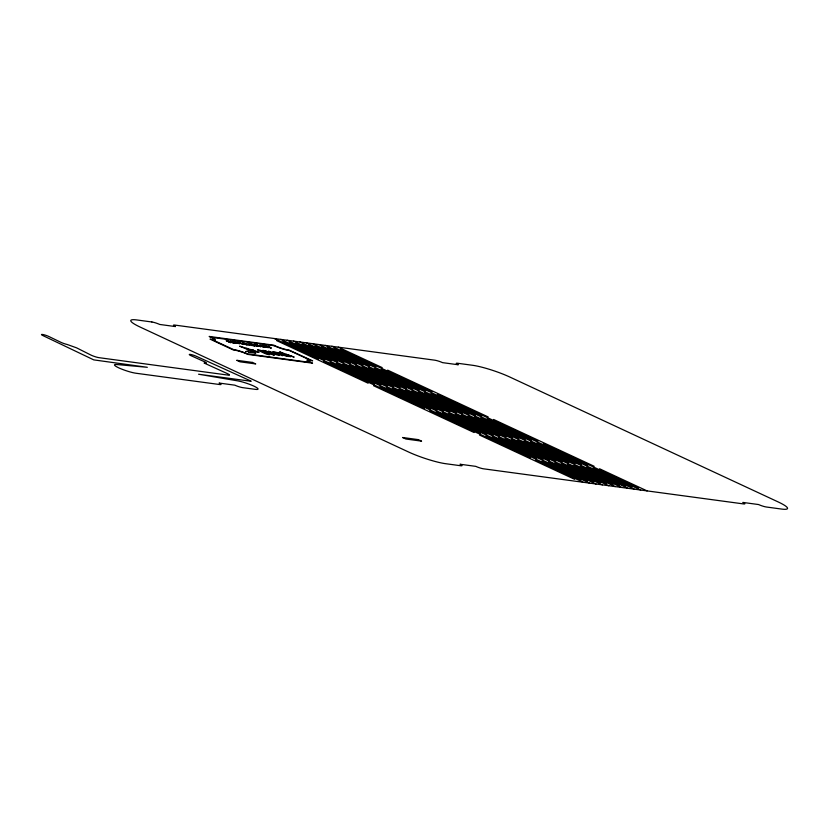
<?xml version="1.0" encoding="UTF-8"?>
<svg xmlns="http://www.w3.org/2000/svg" width="829" height="829" viewBox="0 0 829 829"><rect width="100%" height="100%" fill="white"/><g stroke="black" fill="none" stroke-linecap="round" stroke-linejoin="round"><path stroke-width="1.24" d="M250.897 381.236L198.566 374.221L237.457 380.822A13.005 1.896 18.7 0 1 253.208 385.806L254.41 386.366A13.005 1.896 18.7 0 1 255.218 389.34L242.659 387.64A5.855 0.85 18.7 0 1 234.845 385.174L219.084 383.05A5.855 0.85 18.7 0 1 219.809 384.552L135.904 373.226A13.005 1.896 18.7 0 1 119.366 368.128L118.164 367.568A13.005 1.896 18.7 0 1 116.588 364.501L147.324 367.299L93.75 359.879L43.025 335.641A4.653 0.684 18.7 0 1 42.455 334.45A4.653 0.684 18.7 0 1 48.662 336.408L61.014 342.367A5.202 0.756 18.7 0 0 67.19 344.481L76.62 347.859L90.983 355.092A5.855 0.85 18.7 0 0 99.045 357.672L228.058 375.102A5.855 0.85 18.7 0 0 229.115 375.122M235.291 342.035L234.441 341.921L238.949 343.517L233.477 341.631L239.664 343.734L235.125 341.849M261.508 345.517L259.487 345.247L263.487 347.071L260.213 345.475L261.767 345.6M261.663 345.683L265.767 347.382L261.85 345.745M210.162 336.885L209.157 336.429L273.881 345.175A9.606 1.399 18.7 0 0 288.793 349.962L312.657 360.822A9.606 1.399 18.7 0 0 312.554 363.175L247.778 354.397A9.627 1.409 18.7 0 0 233.446 350.025L210.048 339.134A9.627 1.409 18.7 0 0 210.183 336.885M338.253 347.154L382.21 367.61M387.63 370.128L488.167 416.925M493.587 419.453L594.134 466.25M599.554 468.768L647.107 490.903M340.481 349.237L432.002 391.837M437.411 394.355L537.959 441.152M543.378 443.681L638.496 487.949M331.869 346.284L375.827 366.75M381.247 369.268L481.784 416.065M487.203 418.593L587.751 465.39M593.17 467.908L640.724 490.043M334.097 348.377L425.609 390.977M431.028 393.495L531.576 440.292M536.995 442.821L632.102 487.089M325.486 345.424L369.433 365.89M374.853 368.408L475.4 415.205M480.82 417.723L581.367 464.52M586.777 467.048L634.33 489.183M327.714 347.517L419.225 390.117M424.645 392.635L525.192 439.432M530.612 441.95L625.719 486.229M319.103 344.563L363.05 365.019M368.47 367.548L469.017 414.345M474.437 416.863L574.974 463.66M580.393 466.188L627.947 488.312M321.32 346.657L412.842 389.247M418.262 391.775L518.799 438.572M524.218 441.09L619.336 485.359M312.709 343.703L356.667 364.159M362.086 366.677L462.634 413.484M468.043 416.003L568.59 462.8M574.01 465.318L621.563 487.452M314.937 345.797L406.459 388.386M411.878 390.915L512.415 437.712M517.835 440.23L612.952 484.499M306.326 342.843L350.284 363.299M355.703 365.817L456.24 412.614M461.66 415.142L562.207 461.94M567.627 464.458L615.18 486.592M308.554 344.926L400.065 387.526M405.485 390.044L506.032 436.842M511.452 439.37L606.569 483.639M299.943 341.973L343.89 362.439M349.31 364.957L449.857 411.754M455.276 414.272L555.824 461.079M561.233 463.598L608.787 485.732M302.171 344.066L393.682 386.666M399.101 389.184L499.649 435.981M505.068 438.51L600.175 482.779M293.559 341.113L337.507 361.568M342.926 364.097L443.474 410.894M448.893 413.412L549.43 460.209M554.85 462.737L602.403 484.872M295.777 343.206L387.298 385.806M392.718 388.324L493.255 435.121M498.675 437.639L593.792 481.918M287.166 340.253L331.123 360.708M336.543 363.237L437.09 410.034M442.499 412.552L543.047 459.349M548.466 461.867L596.02 484.001M289.394 342.346L380.915 384.936M386.335 387.464L486.872 434.261M492.291 436.779L587.409 481.048M280.782 339.393L324.74 359.848M330.16 362.366L430.697 409.163M436.116 411.692L536.664 458.489M542.083 461.007L589.637 483.141M283.01 341.486L374.521 384.076M379.941 386.604L480.488 433.401M485.908 435.919L581.025 480.188M274.399 338.533L318.357 358.988M323.766 361.506L424.313 408.303M429.733 410.832L530.28 457.629M535.7 460.147L583.243 482.281M276.627 340.615L368.138 383.216M373.558 385.734L474.105 432.531M479.525 435.059L574.632 479.328M230.016 342.284L227.602 340.833L233.716 343.051L228.472 341.165L231.032 342.688L230.369 342.595L226.151 340.636L230.151 342.346M251.021 381.102L196.504 356.366A4.653 0.684 18.7 0 0 190.297 354.408A4.653 0.684 18.7 0 0 190.867 355.61L204.483 361.734A5.202 0.756 18.7 0 1 206.058 363.226L204.079 363.009L227.084 373.475A5.855 0.85 18.7 0 1 229.343 374.967M272.948 351.817L282.078 355.568A8.746 1.275 18.7 0 0 282.907 355.672C282.658 353.527 275.29 351.983 272.99 351.786M275.249 352.491L279.083 353.859L275.311 352.48M264.741 346.584L268.358 347.652L262.731 345.61L265.798 346.512L264.783 346.563M249.28 350.491L248.389 352.408L255.57 353.102L249.28 350.491M257.57 349.807C274.772 359.475 273.197 352.356 257.57 349.807M264.897 350.708L262.7 350.398L274.295 355.268L271.135 353.796L274.078 354.377L272.306 353.268L264.897 350.708M248.244 351.258L245.892 351.537L248.244 351.258M271.663 353.62L266.161 351.351L271.643 353.641M268.026 353.931L259.85 350.48L268.026 353.931M249.612 349.537L248.949 349.993L247.374 348.667L253.923 350.408L249.612 349.537M249.519 350.273L255.705 353.05L254.638 351.558L249.519 350.273M250.337 349.828L249.633 350.18L254.596 351.444L254.088 350.574L250.337 349.828M258.783 352.356L255.094 351.579L254.741 350.74L258.835 352.304M273.984 345.672L212.234 337.455A11.647 1.699 18.7 0 1 213.188 340.097L233.353 349.486A11.637 1.699 18.7 0 1 247.633 353.931L310.098 362.428A11.647 1.699 18.7 0 1 309.497 359.827L289.549 350.584A11.647 1.699 18.7 0 1 273.984 345.672M281.228 352.553L279.611 351.869L294.181 357.144L286.523 354.387L290.803 356.688L289.124 356.46L281.228 352.553M279.508 355.216L276.047 354.688L268.513 351.185L279.508 355.216M288.979 356.491L285.518 355.973L277.984 352.47L288.979 356.491M151.883 321.984L136.858 319.953A27.854 4.072 18.7 0 0 140.288 327.134L408.5 451.971A27.854 4.072 18.7 0 0 445.712 463.712L460.737 465.743A5.855 0.85 18.7 0 0 460.012 464.23L475.773 466.364A5.855 0.85 18.7 0 0 483.587 468.82L743.572 503.928A5.855 0.85 18.7 0 0 742.846 502.426L758.608 504.55A5.855 0.85 18.7 0 0 766.421 507.016L781.446 509.047A27.854 4.072 18.7 0 0 778.016 501.866L509.804 377.029A27.854 4.072 18.7 0 0 472.603 365.288L457.577 363.257A5.855 0.85 18.7 0 0 458.292 364.77L442.531 362.636A5.855 0.85 18.7 0 0 434.717 360.18L174.743 325.072A5.855 0.85 18.7 0 0 175.458 326.574L159.696 324.45A5.855 0.85 18.7 0 0 151.883 321.984M230.421 341.216L236.006 343.361L233.063 341.569L232.534 341.496L233.446 342.035L230.421 341.216M239.519 342.439L236.939 342.097L243.695 344.398L237.892 342.387L240.016 342.678L239.519 342.439M242.192 342.802L246.4 344.76L242.192 342.802M243.343 342.957L247.115 344.854L247.664 344.937L246.006 343.579L249.881 345.237L243.343 342.957M248.969 343.714L252.213 345.382L251.032 345.227L251.529 345.455L254.379 345.838L248.969 343.714M251.104 344.004L254.845 345.9L253.57 345.154L257.622 346.273L251.104 344.004M256.897 344.791L254.306 344.439L261.062 346.74L255.259 344.729L257.394 345.019L256.897 344.791M265.808 345.994L271.404 348.139L268.451 346.346L267.933 346.273L268.834 346.812L265.808 345.994M233.757 342.232L232.669 342.087L235.084 343.03L233.757 342.232M269.145 347.009L268.057 346.864L270.482 347.807L269.145 347.009M252.472 362.418L236.711 360.294L239.964 361.807L255.726 363.931L252.472 362.418M418.344 439.629L402.583 437.494L405.827 439.007L421.588 441.142L418.344 439.629M247.736 348.667L246.638 348.367L248.358 349.797L239.643 346.18L247.736 348.667"/></g></svg>
